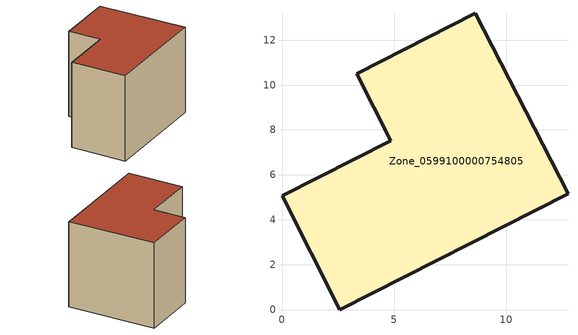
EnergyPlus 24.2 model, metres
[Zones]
Zone_0599100000754805
 floor ground (C_G): 12.74,5.15 2.57,0 0,5.07 4.84,7.51 3.33,10.51 8.61,13.19 z0
 wall outside (C_F): 2.57,0 12.74,5.15 8.61,13.19 3.33,10.51 4.84,7.51 0,5.07 2.57,0 z0:8.88
 roof outside (C_R): 0,5.07 2.57,0 12.74,5.15 8.61,13.19 3.33,10.51 4.84,7.51 z8.88
[BUILDING]
Pand.0599100000754805: North Axis=0; Terrain=City; Loads Convergence Tolerance Value=0.04; Temperature Convergence Tolerance Value=0.4; Solar Distribution=FullExterior; Maximum Number of Warmup Days=25; Minimum Number of Warmup Days=1
[Site:Location]
Rotterdam.The.Hague.AP_ZH_NLD Design_Conditions: Latitude=51.96; Longitude=4.45; Time Zone=1; Elevation=-4.5
[SITE:GROUNDTEMPERATURE:BUILDINGSURFACE]
18, 18, 18, 18, 18, 18, 18, 18, 18, 18, 18, 18
[MATERIAL] Thermal Absorptance=0.9; Solar Absorptance=0.7; Visible Absorptance=0.7
Name | Roughness | Thickness | Conductivity | Density | Specific Heat
G.TC.2006-2014 | MediumSmooth | 0.15 | 0.06 | 540 | 1210
F.TC.2006-2014 | Rough | 0.3 | 0.12 | 1920 | 840
R.TC.2006-2014 | MediumRough | 0.2 | 0.08 | 1500 | 1000
[CONSTRUCTION]
C_G: G.TC.2006-2014
C_F: F.TC.2006-2014
C_R: R.TC.2006-2014
[ZONE]
Zone_0599100000754805: Type=1; Multiplier=1; Ceiling Height=Autocalculate; Volume=Autocalculate; Floor Area=autocalculate; Part of Total Floor Area=Yes
[ZONEINFILTRATION:DESIGNFLOWRATE]
Infil_Zone_0599100000754805: Zone or ZoneList or Space or SpaceList=Zone_0599100000754805; Schedule=AlwaysOn; Design Flow Rate Calculation Method=Flow/Area; Flow Rate per Floor Area=0.0015; Constant Term Coefficient=1; Temperature Term Coefficient=0; Velocity Term Coefficient=0; Velocity Squared Term Coefficient=0
[HVACTEMPLATE:ZONE:IDEALLOADSAIRSYSTEM]
Zone_0599100000754805: Maximum Heating Supply Air Temperature=50; Minimum Cooling Supply Air Temperature=13; Maximum Heating Supply Air Humidity Ratio=0.0156; Minimum Cooling Supply Air Humidity Ratio=0.0077; Heating Limit=NoLimit; Cooling Limit=NoLimit; Dehumidification Control Type=ConstantSensibleHeatRatio; Cooling Sensible Heat Ratio=0.7; Dehumidification Setpoint=60; Humidification Control Type=None; Humidification Setpoint=30; Outdoor Air Method=None; Outdoor Air Flow Rate per Person=0.00944; Outdoor Air Flow Rate per Zone Floor Area=0; Outdoor Air Flow Rate per Zone=0; Demand Controlled Ventilation Type=None; Outdoor Air Economizer Type=NoEconomizer; Heat Recovery Type=None; Sensible Heat Recovery Effectiveness=0.7; Latent Heat Recovery Effectiveness=0.65
[ZONECONTROL:THERMOSTAT]
ThermostatControl_Zone_0599100000754805: Zone or ZoneList=Zone_0599100000754805; Control Type Schedule=DualSetpointControlType; Control 1=Thermostat_Zone_0599100000754805; Temperature Difference Between Cutout And Setpoint=0
[THERMOSTATSETPOINT:DUALSETPOINT]
Thermostat_Zone_0599100000754805: Heating Setpoint Temperature Schedule=HeatingSetpoint_Zone_0599100000754805; Cooling Setpoint Temperature Schedule=CoolingSetpoint_Zone_0599100000754805
[SCHEDULE:COMPACT]
HeatingSetpoint_Zone_0599100000754805: Through: 12/31, For: AllDays, Until: 24:00, 21
CoolingSetpoint_Zone_0599100000754805: Through: 12/31, For: AllDays, Until: 24:00, 24
DualSetpointControlType: Through: 12/31, For: AllDays, Until: 24:00, 4
AlwaysOn: Through: 12/31, For: AllDays, Until: 24:00, 1
